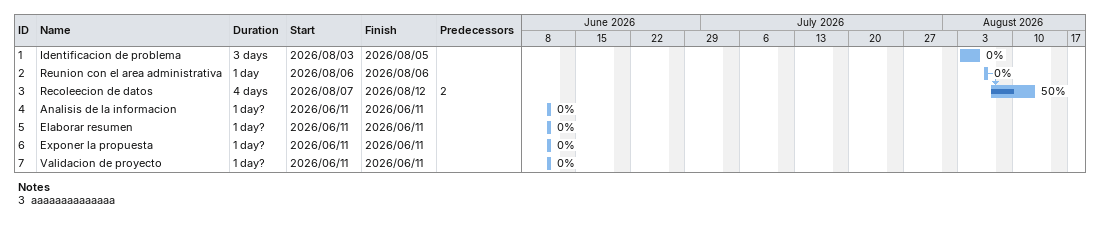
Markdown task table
| ID | Task | Duration | Start | Finish | Predecessors | % complete |
|---|---|---|---|---|---|---|
| 1 | Identificacion de problema | 3d | 2026-08-03 | 2026-08-05 |  | 0 |
| 2 | Reunion con el area administrativa | 1d | 2026-08-06 | 2026-08-06 |  | 0 |
| 3 | Recoleecion de datos | 4d | 2026-08-07 | 2026-08-12 | 2 | 50 |
| 4 | Analisis de la informacion | 1d? | 2026-06-11 | 2026-06-11 |  | 0 |
| 5 | Elaborar resumen | 1d? | 2026-06-11 | 2026-06-11 |  | 0 |
| 6 | Exponer la propuesta | 1d? | 2026-06-11 | 2026-06-11 |  | 0 |
| 7 | Validacion de proyecto | 1d? | 2026-06-11 | 2026-06-11 |  | 0 |

Notes
- 3: aaaaaaaaaaaaaa
